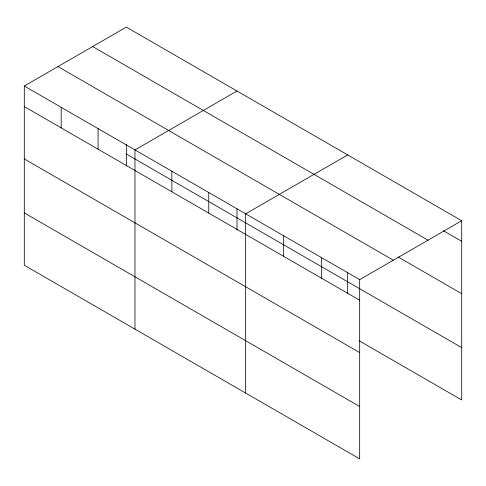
<?xml version="1.0" encoding="UTF-8"?>
<svg xmlns="http://www.w3.org/2000/svg" width="486" height="486" viewBox="0 0 486 486"><rect width="100%" height="100%" fill="white"/><g stroke="black" fill="none" stroke-linecap="round" stroke-linejoin="round"><path stroke-width="0.73" d="M359.676 352.581L359.676 279.65L24.3 86.022L24.3 265.253L359.676 458.881L359.676 352.581L24.3 158.952M359.47 340.953L461.7 399.978L461.7 220.747L126.324 27.119L24.3 86.022M236.998 91.016L134.974 149.919L134.974 329.15M347.672 154.913L245.649 213.816L245.649 393.046M359.676 279.65L461.7 220.747M443.353 230.729L461.7 241.323M92.656 46.559L428.032 240.187M398.131 256.979L461.7 293.678M57.968 66.588L393.344 260.21M126.324 153.995L461.7 347.618M24.3 106.598L359.676 300.226M24.3 212.898L359.676 406.527M347.672 272.045L347.672 293.927M321.665 257.708L321.665 278.284M283.654 235.765L283.654 256.335M236.998 208.901L236.998 230.03M208.755 192.517L208.755 213.093M171.868 171.218L171.868 191.794M126.324 144.251L126.324 166.133M98.081 128.62L98.081 149.196M61.193 107.321L61.193 127.897"/></g></svg>
